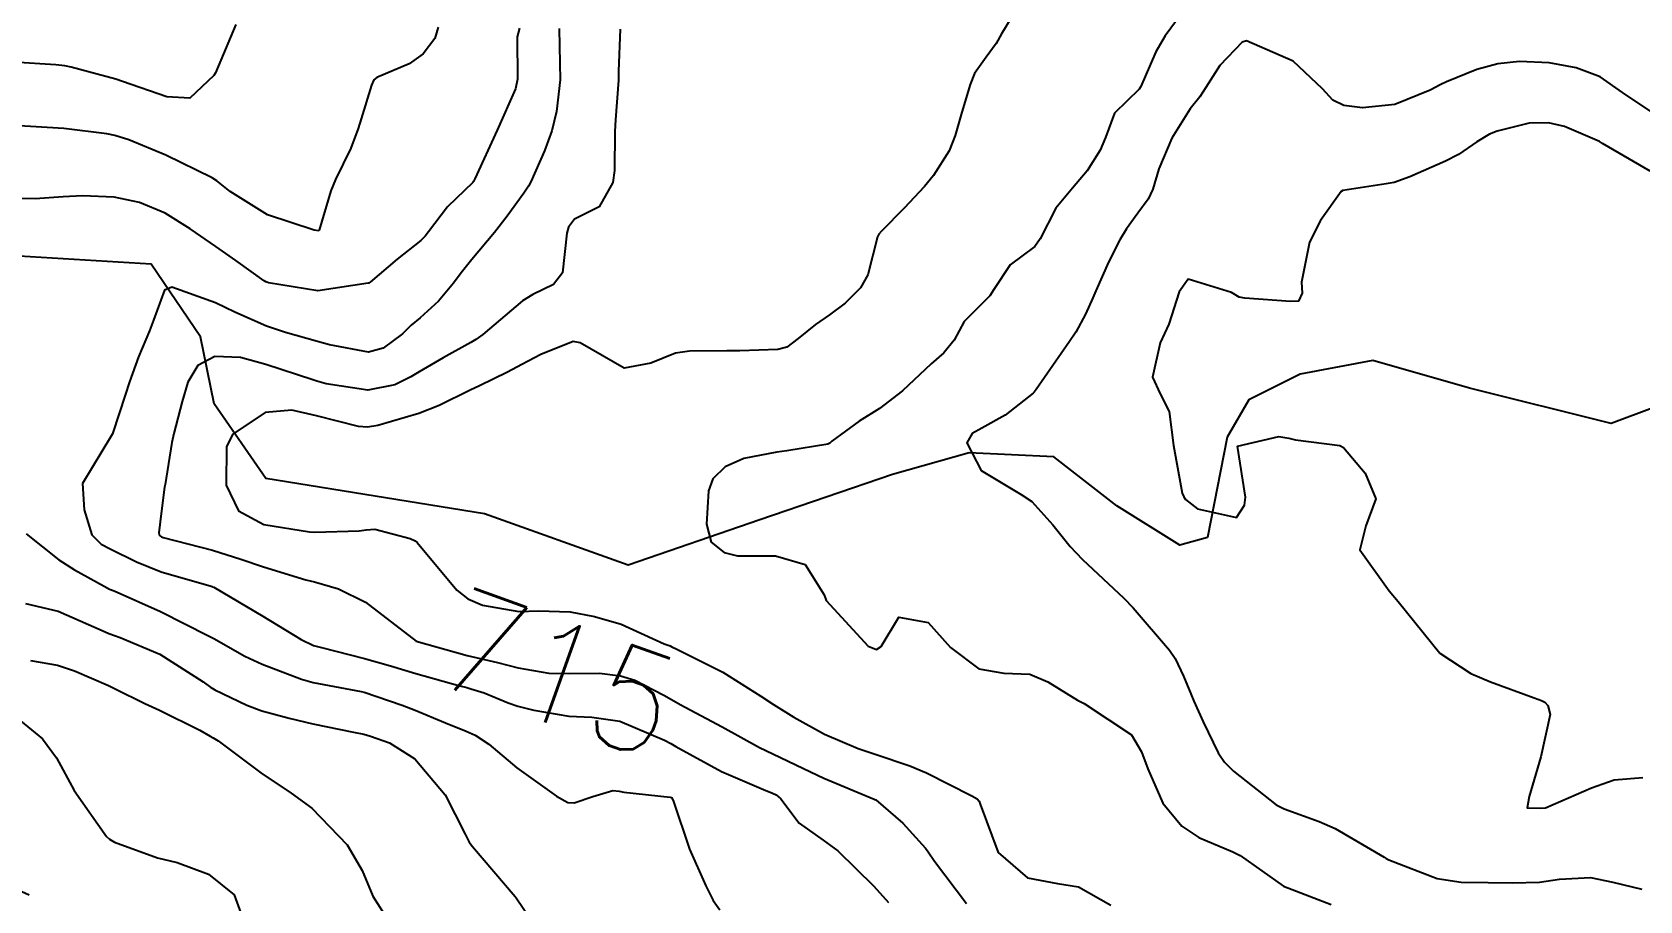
# Model space of a CAD drawing. Header units: metres. Extents: x 298520 to 308411, y 7433745 to 7450750.
# Drawn here: x 299195.5 to 299258.3, y 7449452.9 to 7449486.8 of the extents above; entities that cross this region are included whole.
import ezdxf
from ezdxf.enums import TextEntityAlignment as Align

# ---------------------------------------------------------------- set-up
doc = ezdxf.new("R2010")
doc.units = ezdxf.units.M
doc.header["$LTSCALE"] = 10
doc.linetypes.add('DASHED', pattern=[0.75, 0.5, -0.25])
for name, color, linetype in [('Cotas', 45, 'Continuous'), ('Curvas de Nivel 1m', 11, 'Continuous'), ('Curvas de Nivel 5m', 15, 'Continuous'), ('Hidrografia', 140, 'Continuous'), ('Vias Secundárias', 230, 'DASHED')]:
    doc.layers.add(name, color=color, linetype=linetype)
doc.styles.add('Style-STANDARD', font='STANDARD.shx')

msp = doc.modelspace()

# ---------------------------------------------------------------- linework, layer by layer
at = {"layer": 'Curvas de Nivel 1m', "flags": 128}
for points, elevation in [([(299234.217, 7449488.188), (299233.37, 7449486.781), (299233.159, 7449486.402), (299232.769, 7449485.865), (299232.32, 7449485.234), (299232.15, 7449484.796), (299231.825, 7449483.716), (299231.557, 7449482.802), (299231.323, 7449482.208), (299230.717, 7449481.246), (299230.359, 7449480.815), (299229.564, 7449479.963), (299228.686, 7449479.065), (299228.577, 7449478.949), (299228.527, 7449478.842), (299228.149, 7449477.365), (299227.865, 7449476.848), (299227.261, 7449476.25), (299226.652, 7449475.795), (299226.098, 7449475.416), (299225.42, 7449474.872), (299224.979, 7449474.536), (299224.636, 7449474.443), (299223.141, 7449474.397), (299222.635, 7449474.387), (299221.184, 7449474.376), (299220.634, 7449474.303), (299219.665, 7449473.907), (299218.624, 7449473.714), (299216.913, 7449474.703), (299216.639, 7449474.751), (299215.376, 7449474.248), (299214.626, 7449473.856), (299214.068, 7449473.562), (299212.968, 7449473.025), (299212.611, 7449472.855), (299211.394, 7449472.253), (299210.602, 7449471.941), (299208.999, 7449471.476), (299208.596, 7449471.406), (299208.25, 7449471.43), (299206.6, 7449471.848), (299205.637, 7449472.075), (299204.601, 7449471.978), (299203.34, 7449471.139), (299203.082, 7449470.646), (299203.081, 7449469.142), (299203.552, 7449468.134), (299204.548, 7449467.6), (299206.332, 7449467.315), (299206.545, 7449467.305), (299208.274, 7449467.355), (299208.546, 7449467.396), (299208.888, 7449467.416), (299210.261, 7449467.054), (299210.457, 7449466.966), (299210.541, 7449466.895), (299212.088, 7449465.034), (299212.518, 7449464.697), (299213.091, 7449464.445), (299214.511, 7449464.2), (299215.279, 7449464.225), (299216.511, 7449464.186), (299217.468, 7449464.011), (299218.504, 7449463.708), (299220.189, 7449462.935), (299220.419, 7449462.858), (299220.492, 7449462.829), (299220.683, 7449462.737), (299222.482, 7449461.832), (299223.968, 7449460.895), (299224.468, 7449460.572), (299225.263, 7449460.076), (299226.451, 7449459.405), (299227.764, 7449458.847), (299228.441, 7449458.622), (299229.789, 7449458.172), (299230.434, 7449457.896), (299232.218, 7449456.999), (299232.424, 7449456.881), (299232.497, 7449456.789), (299232.537, 7449456.674), (299233.236, 7449454.782), (299234.388, 7449453.792), (299235.56, 7449453.578), (299236.384, 7449453.448), (299237.639, 7449452.727)], 714), ([(299240.797, 7449488.099), (299239.768, 7449486.705), (299239.405, 7449486.079), (299238.82, 7449484.719), (299238.752, 7449484.617), (299237.792, 7449483.68), (299237.434, 7449482.733), (299237.232, 7449482.231), (299236.72, 7449481.422), (299236.149, 7449480.748), (299235.492, 7449479.968), (299234.876, 7449478.767), (299234.68, 7449478.473), (299233.708, 7449477.745), (299233.076, 7449476.786), (299232.911, 7449476.536), (299232.655, 7449476.28), (299231.909, 7449475.533), (299231.524, 7449474.801), (299231.117, 7449474.317), (299230.624, 7449473.882), (299229.503, 7449472.827), (299228.606, 7449472.136), (299227.813, 7449471.636), (299226.744, 7449470.858), (299226.668, 7449470.783), (299226.591, 7449470.738), (299224.983, 7449470.48), (299224.586, 7449470.434), (299223.3, 7449470.181), (299222.577, 7449469.858), (299222.093, 7449469.391), (299221.928, 7449468.916), (299221.849, 7449467.618), (299222.031, 7449466.915), (299222.539, 7449466.505), (299223.058, 7449466.384), (299224.538, 7449466.373), (299225.701, 7449466.039), (299226.442, 7449464.861), (299226.519, 7449464.629), (299228.159, 7449462.843), (299228.492, 7449462.715), (299228.673, 7449462.837), (299229.36, 7449463.978), (299230.507, 7449463.773), (299231.376, 7449462.801), (299232.485, 7449461.959), (299233.463, 7449461.8), (299234.483, 7449461.757), (299235.181, 7449461.46), (299236.345, 7449460.742), (299236.472, 7449460.669), (299236.598, 7449460.611), (299238.453, 7449459.379), (299238.846, 7449458.716), (299239.091, 7449458.058), (299239.672, 7449456.708), (299240.414, 7449455.819), (299241.085, 7449455.366), (299242.404, 7449454.816), (299242.693, 7449454.667), (299244.385, 7449453.471), (299246.247, 7449452.749)], 713), ([(299214.538, 7449487.004), (299214.441, 7449486.666), (299214.462, 7449485.004), (299214.379, 7449484.635), (299213.663, 7449483.016), (299212.794, 7449481.109), (299212.757, 7449481.029), (299212.738, 7449481.004), (299212.712, 7449480.973), (299211.722, 7449480.015), (299210.977, 7449479.047), (299210.854, 7449478.876), (299210.679, 7449478.697), (299209.761, 7449477.97), (299208.704, 7449477.07), (299208.681, 7449477.052), (299208.663, 7449477.039), (299208.621, 7449477.029), (299206.659, 7449476.739), (299204.735, 7449477.047), (299204.662, 7449477.069), (299204.627, 7449477.085), (299204.566, 7449477.121), (299203.455, 7449477.922), (299202.676, 7449478.467), (299201.674, 7449479.16), (299200.692, 7449479.767), (299199.686, 7449480.193), (299198.701, 7449480.397), (299197.461, 7449480.449), (299196.701, 7449480.411), (299195.606, 7449480.325), (299194.7, 7449480.349)], 717), ([(299203.449, 7449487.14), (299202.766, 7449485.499), (299202.654, 7449485.261), (299202.597, 7449485.152), (299201.652, 7449484.259), (299200.75, 7449484.314), (299199.027, 7449484.92), (299198.76, 7449485.006), (299198.04, 7449485.201), (299197.022, 7449485.473), (299196.766, 7449485.53), (299196.424, 7449485.566), (299194.767, 7449485.674)], 719), ([(299211.363, 7449487.044), (299211.23, 7449486.594), (299210.772, 7449486.001), (299210.22, 7449485.604), (299208.967, 7449485.068), (299208.851, 7449484.98), (299208.758, 7449484.772), (299208.352, 7449483.463), (299208.235, 7449483.077), (299207.952, 7449482.308), (299207.353, 7449481.09), (299207.159, 7449480.64), (299206.708, 7449479.1), (299206.683, 7449479.084), (299206.512, 7449479.102), (299204.692, 7449479.71), (299203.229, 7449480.618), (299202.711, 7449481.029), (299202.523, 7449481.152), (299200.722, 7449482.042), (299199.271, 7449482.641), (299198.729, 7449482.809), (299198.41, 7449482.875), (299196.732, 7449483.08), (299194.782, 7449483.19)], 718), ([(299216.081, 7449486.987), (299216.117, 7449485.632), (299216.126, 7449484.986), (299215.984, 7449483.744), (299215.797, 7449482.989), (299215.513, 7449482.204), (299214.98, 7449480.997), (299214.886, 7449480.823), (299214.706, 7449480.551), (299214.054, 7449479.648), (299213.559, 7449479.017), (299212.672, 7449477.955), (299212.259, 7449477.442), (299211.953, 7449477.037), (299211.371, 7449476.327), (299210.649, 7449475.682), (299210.31, 7449475.39), (299209.959, 7449475.057), (299209.205, 7449474.494), (299208.632, 7449474.342), (299207.109, 7449474.622), (299206.638, 7449474.76), (299205.395, 7449475.112), (299204.645, 7449475.358), (299203.412, 7449475.9), (299202.654, 7449476.265), (299200.952, 7449476.875), (299200.659, 7449476.765), (299200.233, 7449475.588), (299200.078, 7449475.176), (299199.653, 7449474.154), (299199.302, 7449473.183), (299199.131, 7449472.662), (299198.643, 7449471.189), (299198.631, 7449471.151), (299198.591, 7449471.077), (299197.463, 7449469.207), (299197.526, 7449468.179), (299197.83, 7449467.201), (299198.184, 7449466.84), (299198.538, 7449466.654), (299199.571, 7449466.141), (299200.529, 7449465.752), (299202.485, 7449465.189), (299202.523, 7449465.178), (299202.545, 7449465.172), (299202.591, 7449465.149), (299204.506, 7449464.025), (299206.007, 7449463.105), (299206.491, 7449462.877), (299206.794, 7449462.792), (299208.486, 7449462.37), (299209.492, 7449462.074), (299210.48, 7449461.78), (299212.208, 7449461.3), (299212.475, 7449461.233), (299212.634, 7449461.187), (299213.162, 7449461.02), (299214.097, 7449460.634), (299214.468, 7449460.501), (299215.103, 7449460.354), (299216.46, 7449460.118), (299217.36, 7449460.071), (299218.457, 7449459.919), (299220.207, 7449459.173), (299220.445, 7449459.047), (299220.645, 7449458.928), (299222.433, 7449457.945), (299224.071, 7449457.249), (299224.425, 7449457.105), (299224.57, 7449457.033), (299224.753, 7449456.885), (299225.471, 7449455.932), (299226.407, 7449455.271), (299226.981, 7449454.854), (299228.382, 7449453.471), (299228.955, 7449452.831)], 716), ([(299258.746, 7449483.75), (299257.637, 7449484.491), (299256.762, 7449485.093), (299255.825, 7449485.456), (299254.77, 7449485.65), (299253.612, 7449485.699), (299252.769, 7449485.608), (299251.94, 7449485.384), (299250.758, 7449484.9), (299250.534, 7449484.796), (299250.121, 7449484.579), (299248.747, 7449484.014), (299247.478, 7449483.881), (299246.747, 7449483.983), (299246.312, 7449484.19), (299245.916, 7449484.633), (299244.769, 7449485.708), (299242.95, 7449486.499), (299242.78, 7449486.45), (299241.907, 7449485.537), (299241.36, 7449484.684), (299241.118, 7449484.317), (299240.744, 7449483.846), (299240.023, 7449482.701), (299239.521, 7449481.508), (299239.285, 7449480.711), (299239.098, 7449480.323), (299238.699, 7449479.773), (299238.261, 7449479.152), (299237.995, 7449478.727), (299237.55, 7449477.855), (299237.054, 7449476.736), (299236.935, 7449476.461), (299236.649, 7449475.828), (299236.27, 7449475.114), (299236.033, 7449474.749), (299234.73, 7449472.884), (299234.646, 7449472.769), (299234.613, 7449472.732), (299233.509, 7449471.876), (299232.599, 7449471.362), (299232.231, 7449471.159), (299232.018, 7449470.796), (299232.577, 7449469.709), (299234.136, 7449468.774), (299234.56, 7449468.497), (299235.382, 7449467.589), (299236.058, 7449466.747), (299236.288, 7449466.491), (299236.538, 7449466.242), (299238.152, 7449464.724), (299238.517, 7449464.344), (299239.938, 7449462.698), (299240.156, 7449462.361), (299240.483, 7449461.673), (299240.766, 7449460.986), (299240.887, 7449460.694), (299241.256, 7449459.893), (299241.84, 7449458.679), (299242.079, 7449458.315), (299242.436, 7449457.958), (299244.103, 7449456.653), (299244.421, 7449456.491), (299245.786, 7449455.999), (299246.414, 7449455.722), (299248.325, 7449454.601), (299248.402, 7449454.553), (299248.502, 7449454.498), (299250.391, 7449453.771), (299251.331, 7449453.624), (299252.389, 7449453.612), (299253.336, 7449453.594), (299254.389, 7449453.626), (299255.17, 7449453.744), (299256.392, 7449453.803), (299257.261, 7449453.626), (299258.386, 7449453.354)], 712), ([(299258.722, 7449481.411), (299256.861, 7449482.499), (299256.734, 7449482.566), (299255.372, 7449483.153), (299254.741, 7449483.304), (299253.993, 7449483.285), (299252.737, 7449482.973), (299252.437, 7449482.852), (299251.946, 7449482.558), (299251.23, 7449482.063), (299250.725, 7449481.803), (299249.322, 7449481.194), (299248.717, 7449480.975), (299248.408, 7449480.911), (299246.713, 7449480.653), (299246.639, 7449480.621), (299245.839, 7449479.49), (299245.409, 7449478.639), (299245.098, 7449477.074), (299245.123, 7449476.643), (299244.977, 7449476.326), (299244.658, 7449476.312), (299242.881, 7449476.446), (299242.66, 7449476.487), (299242.362, 7449476.673), (299240.668, 7449477.192), (299240.319, 7449476.695), (299239.914, 7449475.43), (299239.572, 7449474.706), (299239.271, 7449473.362), (299239.567, 7449472.706), (299239.919, 7449472.014), (299240.094, 7449470.697), (299240.433, 7449468.824), (299240.494, 7449468.691), (299240.519, 7449468.648), (299240.562, 7449468.586), (299241.03, 7449468.213), (299242.555, 7449467.879), (299242.868, 7449468.359), (299242.899, 7449468.667), (299242.593, 7449470.67), (299244.205, 7449471.046), (299244.596, 7449470.977), (299244.863, 7449470.913), (299246.594, 7449470.695), (299246.741, 7449470.619), (299247.578, 7449469.61), (299248.001, 7449468.606), (299247.613, 7449467.548), (299247.378, 7449466.612), (299248.519, 7449465.014), (299248.873, 7449464.596), (299250.493, 7449462.58), (299251.71, 7449461.786), (299252.482, 7449461.456), (299254.181, 7449460.828), (299254.475, 7449460.728), (299254.606, 7449460.66), (299254.714, 7449460.526), (299254.813, 7449460.179), (299254.443, 7449458.53), (299253.994, 7449456.968), (299253.91, 7449456.535), (299254.423, 7449456.515), (299254.633, 7449456.527), (299256.431, 7449457.313), (299257.306, 7449457.619), (299258.435, 7449457.713)], 711), ([(299195.266, 7449467.233), (299196.533, 7449466.224), (299197.153, 7449465.835), (299198.306, 7449465.193), (299198.521, 7449465.081), (299198.702, 7449465.007), (299200.508, 7449464.2), (299202.39, 7449463.255), (299202.494, 7449463.203), (299202.595, 7449463.148), (299203.809, 7449462.453), (299204.483, 7449462.142), (299206.022, 7449461.56), (299206.476, 7449461.426), (299208.351, 7449461.081), (299208.473, 7449461.053), (299209.95, 7449460.54), (299210.466, 7449460.346), (299211.642, 7449459.857), (299212.458, 7449459.525), (299212.804, 7449459.372), (299213.345, 7449459.017), (299214.439, 7449458.099), (299215.986, 7449456.984), (299216.42, 7449456.738), (299216.667, 7449456.731), (299217.405, 7449456.97), (299218.182, 7449457.206), (299218.425, 7449457.184), (299218.608, 7449457.141), (299220.423, 7449456.954), (299220.478, 7449456.929), (299220.538, 7449456.812), (299221.186, 7449454.922), (299221.813, 7449453.484), (299222.102, 7449452.913), (299222.369, 7449452.547)], 717), ([(299195.228, 7449464.517), (299196.508, 7449464.222), (299198.226, 7449463.465), (299198.495, 7449463.344), (299198.934, 7449463.186), (299200.487, 7449462.53), (299202.179, 7449461.45), (299202.474, 7449461.233), (299202.526, 7449461.202), (299202.636, 7449461.148), (299203.887, 7449460.549), (299204.465, 7449460.318), (299205.542, 7449460.03), (299206.46, 7449459.809), (299208.05, 7449459.491), (299208.456, 7449459.408), (299208.714, 7449459.335), (299209.462, 7449459.065), (299210.444, 7449458.45), (299211.634, 7449457.038), (299212.408, 7449455.508), (299212.568, 7449455.191), (299212.694, 7449455.026), (299214.374, 7449453.068), (299214.413, 7449453.009), (299215.205, 7449451.841)], 718), ([(299195.43, 7449462.284), (299196.482, 7449462.104), (299197.148, 7449461.879), (299198.474, 7449461.315), (299198.744, 7449461.187), (299199.891, 7449460.602), (299200.465, 7449460.348), (299202.048, 7449459.563), (299202.455, 7449459.33), (299202.569, 7449459.264), (299202.768, 7449459.145), (299204.435, 7449457.898), (299205.612, 7449457.108), (299206.417, 7449456.517), (299207.809, 7449455.086), (299208.388, 7449454.078), (299208.807, 7449453.073), (299209.413, 7449452.114)], 719)]:
    msp.add_lwpolyline(points, dxfattribs=dict(at, elevation=elevation))
at = {"layer": 'Curvas de Nivel 5m', "flags": 128}
for points, elevation in [([(299218.467, 7449486.963), (299218.404, 7449485.317), (299218.408, 7449484.963), (299218.283, 7449483.419), (299218.267, 7449482.965), (299218.251, 7449481.432), (299218.184, 7449480.965), (299217.651, 7449480.019), (299216.691, 7449479.538), (299216.452, 7449479.217), (299216.383, 7449478.983), (299216.214, 7449477.438), (299215.867, 7449476.988), (299215.059, 7449476.596), (299214.656, 7449476.341), (299213.1, 7449475.023), (299212.835, 7449474.832), (299212.638, 7449474.72), (299211.552, 7449474.118), (299210.621, 7449473.567), (299210.297, 7449473.374), (299209.663, 7449473.064), (299208.611, 7449472.857), (299206.984, 7449473.096), (299206.615, 7449473.206), (299206.463, 7449473.254), (299204.624, 7449473.858), (299203.631, 7449474.132), (299202.628, 7449474.166), (299201.966, 7449473.814), (299201.581, 7449473.16), (299201.357, 7449472.411), (299201.024, 7449471.166), (299200.946, 7449470.808), (299200.686, 7449469.169), (299200.671, 7449469.06), (299200.553, 7449468.139), (299200.438, 7449467.277), (299200.466, 7449467.171), (299200.542, 7449467.116), (299200.619, 7449467.093), (299202.537, 7449466.6), (299203.651, 7449466.25), (299204.531, 7449465.944), (299206.192, 7449465.438), (299206.525, 7449465.357), (299207.468, 7449465.091), (299208.515, 7449464.57), (299210.493, 7449463.05), (299212.487, 7449462.488), (299213.678, 7449462.205), (299214.483, 7449462.008), (299215.679, 7449461.79), (299216.481, 7449461.775), (299217.662, 7449461.788), (299218.48, 7449461.69), (299219.042, 7449461.515), (299220.171, 7449460.935), (299220.47, 7449460.765), (299220.819, 7449460.575), (299222.455, 7449459.696), (299223.917, 7449458.895), (299224.44, 7449458.639), (299225.628, 7449458.065), (299226.431, 7449457.687), (299228.394, 7449456.87), (299228.423, 7449456.856), (299228.457, 7449456.839), (299229.516, 7449455.926), (299230.404, 7449454.951), (299230.507, 7449454.809), (299230.755, 7449454.449), (299232.003, 7449452.794)], 715), ([(299194.465, 7449460.406), (299195.898, 7449459.226), (299196.442, 7449458.484), (299197.129, 7449457.213), (299198.405, 7449455.405), (299198.511, 7449455.305), (299198.713, 7449455.195), (299200.394, 7449454.577), (299201.16, 7449454.394), (299202.385, 7449453.943), (299203.383, 7449453.135), (299203.647, 7449452.412)], 720)]:
    msp.add_lwpolyline(points, dxfattribs=dict(at, elevation=elevation))
at = {"layer": 'Hidrografia'}
msp.add_lwpolyline([(299260.5, 7449472.783), (299257.193, 7449471.554), (299251.655, 7449472.936), (299247.887, 7449474.012), (299245.041, 7449473.474), (299243.041, 7449472.475), (299242.195, 7449471.016), (299241.426, 7449467.098), (299240.337, 7449466.795), (299237.876, 7449468.331), (299235.415, 7449470.251), (299232.107, 7449470.405), (299229.108, 7449469.56), (299223.934, 7449467.786), (299218.781, 7449466.019), (299213.166, 7449468.017), (299204.629, 7449469.399), (299202.608, 7449472.325), (299202.069, 7449474.937), (299200.147, 7449477.779), (299193.686, 7449478.163)], dxfattribs=at)
at = {"layer": 'Vias Secundárias'}
msp.add_lwpolyline([(299383.908, 7449366.213), (299376.429, 7449368.693), (299341.78, 7449386.314), (299305.725, 7449404.506), (299265.541, 7449424.661), (299236.259, 7449436.795), (299209.06, 7449446.988), (299166.791, 7449465.924), (299146.578, 7449476.011), (299125.03, 7449481.081)], dxfattribs=at)

# ---------------------------------------------------------------- texts
at = {"layer": 'Cotas', "style": 'Style-STANDARD'}
msp.add_text('715', height=4, rotation=340.30775, dxfattribs=at).set_placement((299216.065, 7449461.796, 715), align=Align.MIDDLE_CENTER)

doc.saveas('drawing.dxf')
